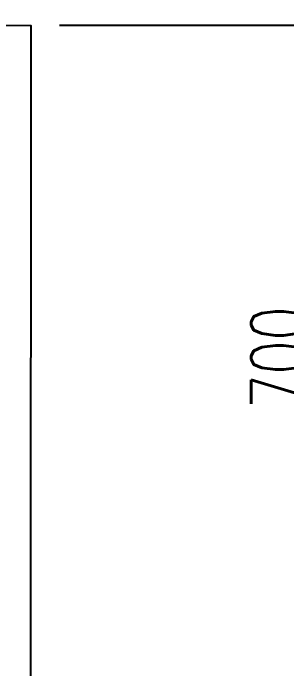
# Model space of a CAD drawing. Extents: x 180850 to 1400258, y 48356 to 327067.
# Drawn here: x 378470 to 381351, y 145067 to 151973 of the extents above; entities that cross this region are included whole.
import ezdxf

# ---------------------------------------------------------------- set-up
doc = ezdxf.new("R2010")
doc.units = 0
doc.header["$LTSCALE"] = 1000
doc.layers.add('AXIS', color=3, linetype='Continuous')
doc.layers.add('TEXT', color=7, linetype='Continuous')
doc.styles.add('_TCH_DIM_T3', font='SIMPLEX', dxfattribs={"width": 0.705882, "bigfont": 'GBCBIG'})
doc.dimstyles.new('TCH-200-10', dxfattribs={"dimtxt": 595, "dimasz": 200, "dimexe": 500, "dimexo": 600, "dimgap": 252.5, "dimtad": 1, "dimdec": 0, "dimlfac": 0.1, "dimzin": 0, "dimdsep": 46, "dimtxsty": '_TCH_DIM_T3', "dimblk": 'ARCHTICK', "dimcen": 0.09, "dimclrd": 124, "dimclre": 124, "dimclrt": 7, "dimazin": 2, "dimtfac": 1, "dimtdec": 0, "dimtix": 1, "dimtmove": 2, "dimatfit": 3, "dimfxl": 1, "dimtolj": 1, "dimtzin": 0, "dimarcsym": 0})

# ---------------------------------------------------------------- blocks, each defined once
blk = doc.blocks.new('_ArchTick')
at = {"color": 0, "linetype": 'ByBlock', "const_width": 0.4}
blk.add_lwpolyline([(-0.5, -0.5), (0.5, 0.5)], dxfattribs=at)
blk = doc.blocks.new('*D1400')
at = {"layer": 'AXIS', "color": 124, "linetype": 'ByBlock', "lineweight": -2, "transparency": 16777216}
for p, q in [((378957.2, 151845), (382322.9, 151845)), ((381822.9, 151845), (381822.9, 144846)), ((378955.9, 144846), (382322.9, 144846))]:
    blk.add_line(p, q, dxfattribs=at)
at = {"layer": 'Defpoints', "color": 0, "linetype": 'ByBlock', "transparency": 16777216}
for p in [(378357.2, 151845), (378355.9, 144846), (381822.9, 144846)]:
    blk.add_point(p, dxfattribs=at)
at = {"layer": 'AXIS', "color": 124, "linetype": 'ByBlock', "lineweight": -2, "transparency": 16777216, "xscale": 200, "yscale": 200, "zscale": 200}
for p, rotation in [((381822.9, 151845), 90), ((381822.9, 144846), 270)]:
    blk.add_blockref('_ArchTick', p, dxfattribs=dict(at, rotation=rotation))
at = {"layer": 'AXIS', "color": 7, "linetype": 'ByBlock', "transparency": 16777216, "insert": (381272.9, 148345.5), "char_height": 595, "attachment_point": 5, "rotation": 90, "style": '_TCH_DIM_T3'}
blk.add_mtext('\\A1;700', dxfattribs=at)

msp = doc.modelspace()

# ---------------------------------------------------------------- linework, layer by layer
at = {"layer": 'TEXT'}
msp.add_lwpolyline([(375164.47, 151849.81), (378658.08, 151844.4), (378654.19, 144846.05), (375160.73, 144845.66)], close=True, dxfattribs=at)

# ---------------------------------------------------------------- dimensions: what is measured, and where the dimension line sits
at = {"layer": 'AXIS', "linetype": 'ByBlock'}
dim = msp.add_linear_dim(base=(381822.86, 144846.05), p1=(378357.18, 151845.04), p2=(378355.89, 144846.05), angle=90, text='700', dimstyle='TCH-200-10', dxfattribs=at)
dim.commit()
dim.dimension.update_dxf_attribs({"geometry": '*D1400', "text_midpoint": (381272.86, 148345.54)})

doc.saveas('drawing.dxf')
